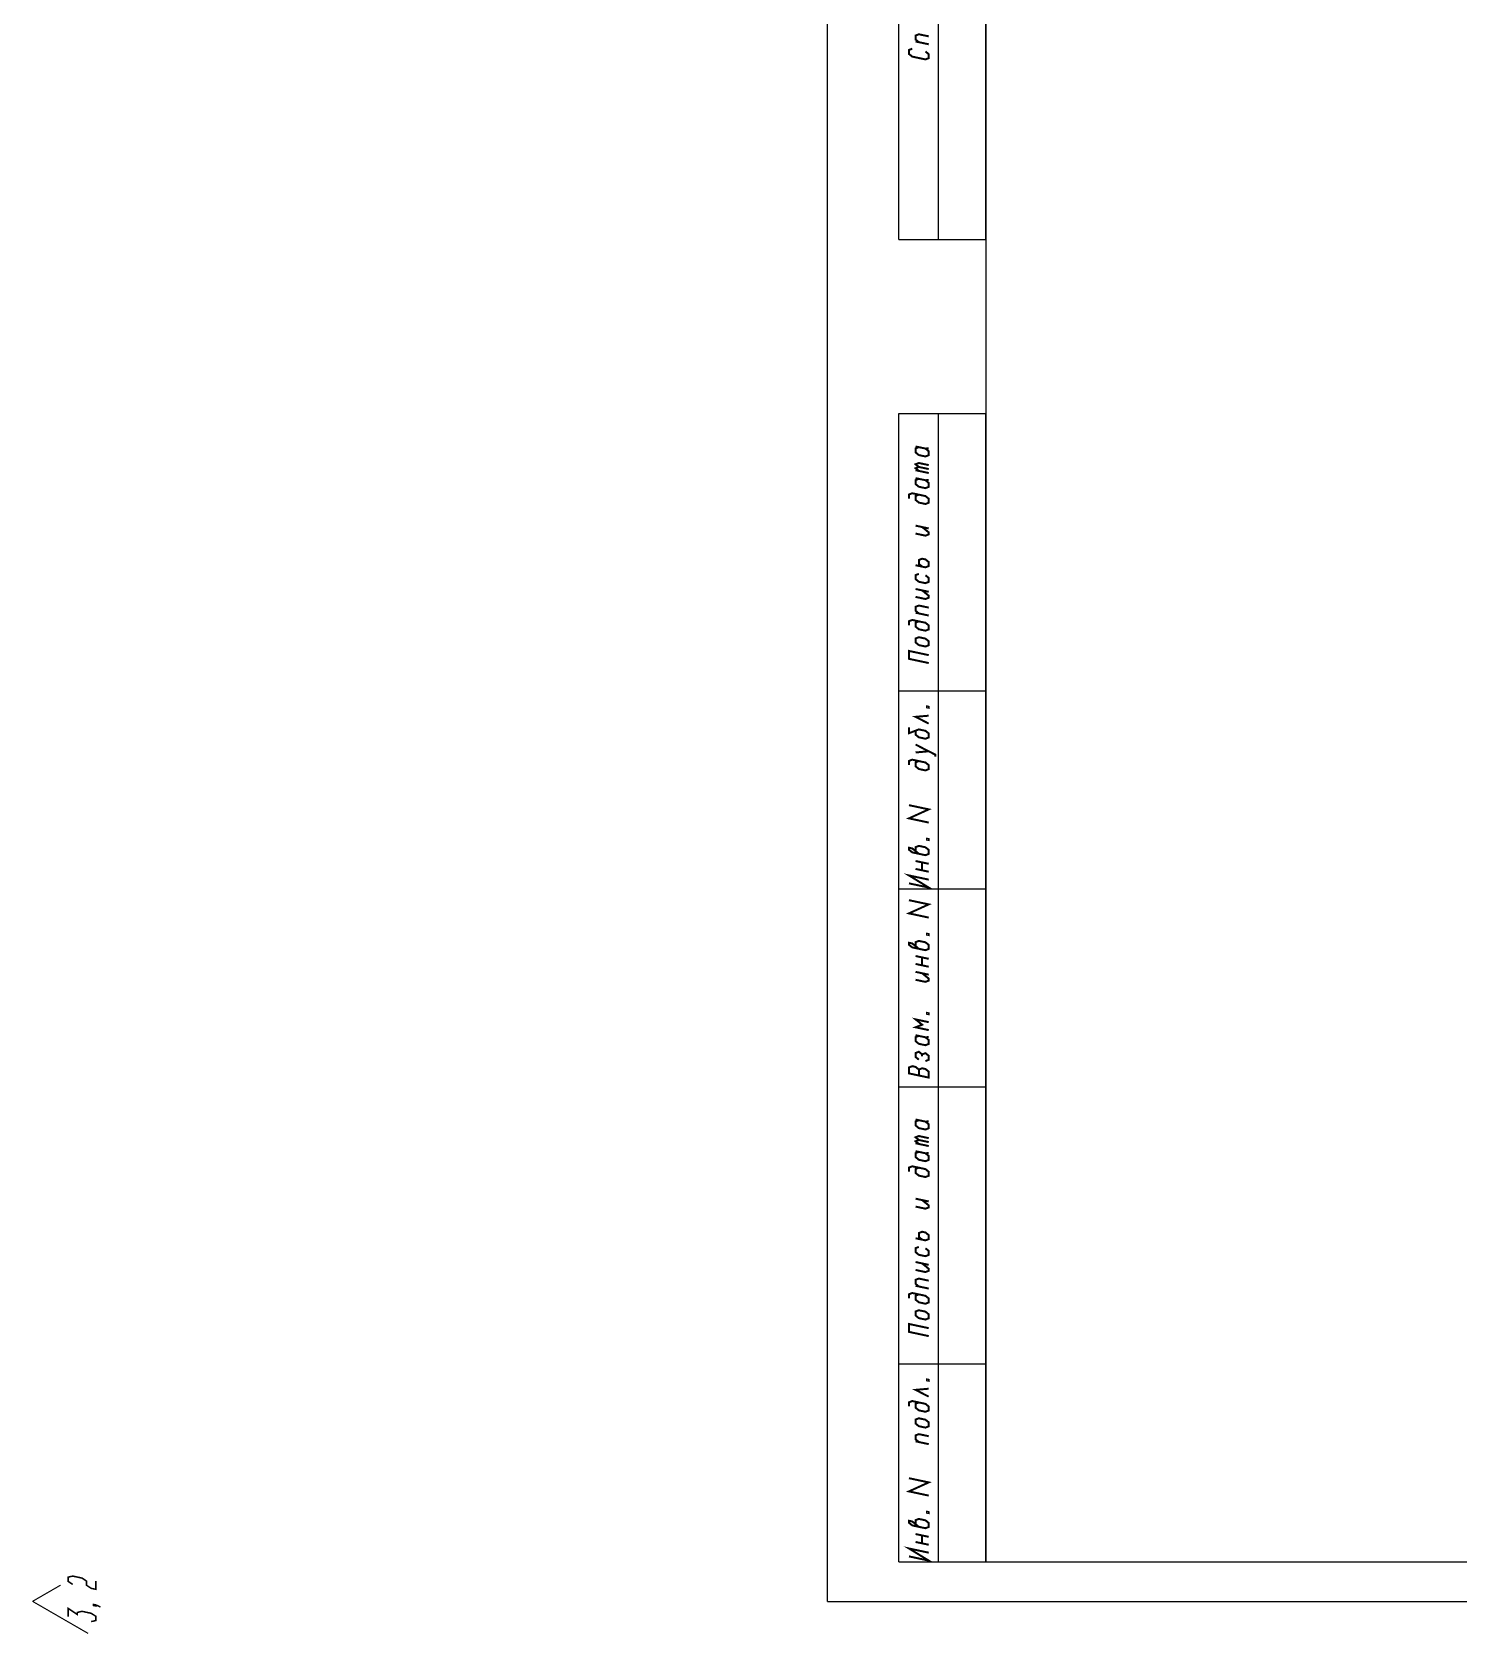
# Model space of a CAD drawing. Header units: millimetres. Extents: x -100 to 297, y -4 to 420.
# Drawn here: x -100.5 to 79.7, y -4.1 to 198.2 of the extents above; entities that cross this region are included whole.
import ezdxf

# ---------------------------------------------------------------- set-up
doc = ezdxf.new("R2010")
doc.units = ezdxf.units.MM
doc.header["$LTSCALE"] = 27.377778
doc.layers.get('0').update_dxf_attribs({"linetype": 'CONTINUOUS'})
doc.layers.add('ALL_SURF_FIN', color=7, linetype='CONTINUOUS')

# ---------------------------------------------------------------- blocks, each defined once
blk = doc.blocks.new('SF0_BL4', base_point=(-96.1, -0.43))
at = {"layer": 'ALL_SURF_FIN', "color": 2, "linetype": 'CONTINUOUS'}
for points, const_width in [([(-100.39, 0), (-96.86, 2.04)], 0.146), ([(-95.32, 2.14), (-95.9, 2.52), (-95.9, 3.05), (-95.32, 3.19), (-94.15, 2.94), (-93.57, 2.55), (-93.57, 2.03), (-92.99, 1.64), (-92.4, 1.52), (-92.4, 2.57)], 0.194), ([(-100.39, 0), (-93.38, -4.05)], 0.146), ([(-95.9, -1.94), (-95.9, -0.89), (-94.74, -1.66), (-94.74, -1.4), (-94.15, -1.26), (-92.99, -1.51), (-92.4, -1.89), (-92.4, -2.42), (-92.99, -2.56)], 0.194), ([(-92.4, -0.45), (-92.4, -0.58), (-92.7, -0.52), (-92.7, -0.39), (-92.4, -0.45), (-91.82, -0.71)], 0.194)]:
    blk.add_lwpolyline(points, dxfattribs=dict(at, const_width=const_width))

msp = doc.modelspace()

# ---------------------------------------------------------------- linework, layer by layer
at = {"color": 7, "linetype": 'CONTINUOUS'}
for p, q in [((0, 0), (0, 420)), ((20, 415), (20, 5)), ((9, 172), (9, 292)), ((14, 172), (14, 292)), ((20, 172), (20, 292)), ((9, 172), (20, 172)), ((9, 5), (9, 150)), ((9, 150), (20, 150)), ((14, 5), (14, 150)), ((20, 5), (20, 150)), ((9, 115), (20, 115)), ((9, 90), (20, 90)), ((9, 65), (20, 65)), ((9, 30), (20, 30)), ((9, 5), (20, 5)), ((20, 5), (292, 5)), ((0, 0), (297, 0))]:
    msp.add_line(p, q, dxfattribs=at)
at = {"color": 2, "linetype": 'CONTINUOUS', "const_width": 0.25}
for points in [[(11.5279253, 196.9115343), (11.1112598, 197.2500955), (11.1112598, 197.7500911), (11.5279253, 197.9115256), (12.7779221, 197.6458355)], [(12.7779221, 196.645829), (11.1112598, 197.0000977)], [(10.6945942, 196.0886545), (10.2779286, 195.9272201), (10.2779286, 195.4272244), (10.6945942, 195.0886632), (12.3612565, 194.7343945), (12.7779221, 194.895829), (12.7779221, 195.3958398), (12.3612565, 195.734401)], [(11.1112598, 145.8542665), (12.3612565, 145.5885612), (12.7779221, 145.6250043)], [(11.5279253, 145.7657031), (11.1112598, 145.6042535), (11.1112598, 145.1042578), (11.5279253, 144.7656966), (12.3612565, 144.5885699), (12.7779221, 144.7500043), (12.7779221, 145.25), (12.3612565, 145.5885612)], [(11.5279253, 143.2656944), (11.1112598, 143.6042556), (11.5279253, 143.7656901), (12.7779221, 143.5)], [(11.5279253, 142.7656988), (11.1112598, 143.10426), (11.5279253, 143.2656944), (12.7779221, 143.0000043)], [(12.7779221, 142.4999935), (11.1112598, 142.8542622)], [(11.1112598, 141.8542556), (12.3612565, 141.5885655), (12.7779221, 141.6249935)], [(11.5279253, 141.7656923), (11.1112598, 141.6042578), (11.1112598, 141.1042622), (11.5279253, 140.765701), (12.3612565, 140.588559), (12.7779221, 140.7499935), (12.7779221, 141.2500043), (12.3612565, 141.5885655)], [(11.5279253, 139.7656944), (11.1112598, 139.60426), (11.1112598, 139.1042643), (11.5279253, 138.7657031), (12.3612565, 138.5885612), (12.7779221, 138.7499957), (12.7779221, 139.2500065), (12.3612565, 139.5885677), (10.6945942, 139.9428212), (10.2779286, 139.7813867), (10.2779286, 139.2813911)], [(11.1112598, 135.8542622), (12.7779221, 135.4999935)], [(11.1112598, 134.8542556), (12.3612565, 134.5885655), (12.7779221, 134.75), (12.7779221, 134.9999978), (11.9445909, 135.6771354)], [(11.1112598, 130.85426), (12.3612565, 130.5885699), (12.7779221, 130.7500043), (12.7779221, 131.25), (12.3612565, 131.5885612), (11.9445909, 131.6771246), (11.5279253, 131.5156901), (11.5279253, 131.0156944), (11.9445909, 130.6771332)], [(11.5279253, 129.7656901), (11.1112598, 129.6042556), (11.1112598, 129.10426), (11.5279253, 128.7656988), (12.3612565, 128.588572), (12.7779221, 128.7500065), (12.7779221, 129.2500022), (12.3612565, 129.5885634)], [(11.1112598, 127.8542556), (12.7779221, 127.5000022)], [(11.1112598, 126.8542643), (12.3612565, 126.5885666), (12.7779221, 126.7500011), (12.7779221, 126.9999989), (11.9445909, 127.6771289)], [(11.5279253, 124.7656955), (11.1112598, 125.1042643), (11.1112598, 125.60426), (11.5279253, 125.7656944), (12.7779221, 125.4999967)], [(11.5279253, 123.7656966), (11.1112598, 123.6042622), (11.1112598, 123.1042589), (11.5279253, 122.7656977), (12.3612565, 122.5885634), (12.7779221, 122.7499978), (12.7779221, 123.2500011), (12.3612565, 123.5885623), (10.6945942, 123.9428234), (10.2779286, 123.7813889), (10.2779286, 123.2813932)], [(12.7779221, 124.4999978), (11.1112598, 124.8542589)], [(12.3612565, 120.5885655), (12.7779221, 120.75), (12.7779221, 121.2500033), (12.3612565, 121.5885645), (11.5279253, 121.7656988), (11.1112598, 121.6042643), (11.1112598, 121.1042611), (11.5279253, 120.7656923), (12.3612565, 120.5885655)], [(12.7779221, 118.4999967), (10.2779286, 119.0313921), (10.2779286, 120.0313911), (12.7779221, 119.5000033)], [(12.7779221, 110.8541678), (11.1112598, 111.7084245), (12.7779221, 111.8541667)], [(12.7779221, 112.9791645), (12.7779221, 112.8541656), (12.5695931, 112.8984473), (12.5695931, 113.0234462), (12.7779221, 112.9791645)], [(11.1112598, 109.9584245), (11.1112598, 109.4584288), (11.5279253, 109.11986), (12.3612565, 108.9427333), (12.7779221, 109.1041678), (12.7779221, 109.6041634), (12.3612565, 109.9427322), (11.5279253, 110.1198589), (10.2779286, 109.6355556), (10.2779286, 110.3855566)], [(13.6112609, 106.6770378), (13.6112609, 106.9270356), (11.1112598, 108.2084245)], [(11.1112598, 107.2084256), (12.7779221, 107.3541678)], [(11.5279253, 106.1198633), (11.1112598, 105.9584288), (11.1112598, 105.4584256), (11.5279253, 105.1198644), (12.3612565, 104.94273), (12.7779221, 105.1041645), (12.7779221, 105.6041678), (12.3612565, 105.9427289), (10.6945942, 106.29699), (10.2779286, 106.1355556), (10.2779286, 105.6355599)], [(12.7779221, 98.3541699), (10.2779286, 98.8855577), (12.7779221, 100.0208322), (10.2779286, 100.5522276)], [(11.5279253, 94.4115278), (10.6945942, 95.0886578), (10.2779286, 95.1772211), (10.2779286, 94.9272233), (10.6945942, 94.5886621), (12.3612565, 94.234401), (12.7779221, 94.3958355), (12.7779221, 94.8958312), (12.3612565, 95.2344), (11.5279253, 95.4115267), (11.1112598, 95.2500922), (11.1112598, 94.7500966)], [(12.7779221, 96.2708344), (12.7779221, 96.1458355), (12.5695931, 96.1901172), (12.5695931, 96.3151161), (12.7779221, 96.2708344)], [(11.1112598, 93.5000922), (12.7779221, 93.1458312)], [(11.9445909, 92.3229666), (11.9445909, 93.3229655)], [(10.2779286, 90.6772222), (12.7779221, 90.1458344), (10.2779286, 91.6772211), (12.7779221, 91.1458333)], [(12.7779221, 92.1458322), (11.1112598, 92.5000933)], [(12.7779221, 86.3541678), (10.2779286, 86.8855556), (12.7779221, 88.0208301), (10.2779286, 88.5522255)], [(11.5279253, 82.4115256), (10.6945942, 83.0886632), (10.2779286, 83.1772266), (10.2779286, 82.9272211), (10.6945942, 82.5886599), (12.3612565, 82.2343989), (12.7779221, 82.3958333), (12.7779221, 82.8958366), (12.3612565, 83.2343978), (11.5279253, 83.4115321), (11.1112598, 83.2500977), (11.1112598, 82.7500944)], [(12.7779221, 84.2708322), (12.7779221, 84.1458333), (12.5695931, 84.190115), (12.5695931, 84.3151139), (12.7779221, 84.2708322)], [(11.1112598, 81.5000977), (12.7779221, 81.1458366)], [(11.9445909, 80.3229644), (11.9445909, 81.3229633)], [(12.7779221, 80.1458301), (11.1112598, 80.5000911)], [(11.1112598, 79.5000922), (12.7779221, 79.1458312)], [(11.1112598, 78.5000933), (12.3612565, 78.2343956), (12.7779221, 78.3958301), (12.7779221, 78.6458355), (11.9445909, 79.3229655)], [(12.7779221, 72.1458312), (11.1112598, 72.5000922), (11.9445909, 72.8229612), (11.1112598, 73.5000911), (12.7779221, 73.1458301)], [(12.7779221, 74.2708355), (12.7779221, 74.1458366), (12.5695931, 74.1901183), (12.5695931, 74.3151172), (12.7779221, 74.2708355)], [(11.1112598, 71.5000933), (12.3612565, 71.2343956), (12.7779221, 71.2708312)], [(11.5279253, 71.4115299), (11.1112598, 71.2500955), (11.1112598, 70.7500922), (11.5279253, 70.411531), (12.3612565, 70.2343967), (12.7779221, 70.3958312), (12.7779221, 70.8958344), (12.3612565, 71.2343956)], [(12.3612565, 68.2343989), (12.7779221, 68.3958333), (12.7779221, 68.8958366), (12.3612565, 69.2343978), (11.9445909, 69.0729633), (11.5279253, 69.4115321), (11.1112598, 69.2500977), (11.1112598, 68.7500944), (11.5279253, 68.4115256)], [(11.9445909, 68.8229655), (11.9445909, 69.0729633)], [(12.7779221, 66.1458301), (12.7779221, 66.8958312), (12.3612565, 67.2344), (11.9445909, 67.3229633), (11.5279253, 67.1615289), (11.1112598, 67.5000977), (10.6945942, 67.588661), (10.2779286, 67.4272266), (10.2779286, 66.6772255), (12.7779221, 66.1458301)], [(11.5279253, 66.4115278), (11.5279253, 67.1615289)], [(11.1112598, 60.85426), (12.3612565, 60.5885661), (12.7779221, 60.6250016)], [(11.5279253, 60.7656966), (11.1112598, 60.6042622), (11.1112598, 60.1042627), (11.5279253, 59.7656939), (12.3612565, 59.5885634), (12.7779221, 59.7500016), (12.7779221, 60.2500011), (12.3612565, 60.5885661)], [(11.5279253, 58.2656955), (11.1112598, 58.6042605), (11.5279253, 58.765695), (12.7779221, 58.5000011)], [(11.5279253, 57.7656961), (11.1112598, 58.1042611), (11.5279253, 58.2656955), (12.7779221, 58.0000016)], [(12.7779221, 57.4999984), (11.1112598, 57.8542594)], [(11.1112598, 56.8542605), (12.3612565, 56.5885666), (12.7779221, 56.6249984)], [(11.5279253, 56.7656972), (11.1112598, 56.6042627), (11.1112598, 56.1042594), (11.5279253, 55.7656944), (12.3612565, 55.5885639), (12.7779221, 55.7499984), (12.7779221, 56.2500016), (12.3612565, 56.5885666)], [(11.5279253, 54.7656955), (11.1112598, 54.6042611), (11.1112598, 54.1042616), (11.5279253, 53.7656966), (12.3612565, 53.5885661), (12.7779221, 53.7500005), (12.7779221, 54.25), (12.3612565, 54.588565), (10.6945942, 54.9428261), (10.2779286, 54.7813916), (10.2779286, 54.2813921)], [(11.1112598, 50.8542594), (12.7779221, 50.4999984)], [(11.1112598, 49.8542605), (12.3612565, 49.5885666), (12.7779221, 49.7500011), (12.7779221, 49.9999989), (11.9445909, 50.6771289)], [(11.1112598, 45.8542611), (12.3612565, 45.5885634), (12.7779221, 45.7500016), (12.7779221, 46.2500011), (12.3612565, 46.5885661), (11.9445909, 46.6771294), (11.5279253, 46.515695), (11.5279253, 46.0156955), (11.9445909, 45.6771305)], [(11.5279253, 44.765695), (11.1112598, 44.6042605), (11.1112598, 44.1042611), (11.5279253, 43.7656961), (12.3612565, 43.5885655), (12.7779221, 43.75), (12.7779221, 44.2499995), (12.3612565, 44.5885645)], [(11.1112598, 42.8542605), (12.7779221, 42.4999995)], [(11.1112598, 41.8542616), (12.3612565, 41.5885639), (12.7779221, 41.7499984), (12.7779221, 42), (11.9445909, 42.67713)], [(11.5279253, 39.7656966), (11.1112598, 40.1042616), (11.1112598, 40.6042611), (11.5279253, 40.7656955), (12.7779221, 40.5000016)], [(11.5279253, 38.7656939), (11.1112598, 38.6042594), (11.1112598, 38.10426), (11.5279253, 37.765695), (12.3612565, 37.5885645), (12.7779221, 37.7499989), (12.7779221, 38.2499984), (12.3612565, 38.5885634), (10.6945942, 38.9428244), (10.2779286, 38.78139), (10.2779286, 38.2813905)], [(12.7779221, 39.4999989), (11.1112598, 39.85426)], [(12.3612565, 35.5885666), (12.7779221, 35.7500011), (12.7779221, 36.2500005), (12.3612565, 36.5885655), (11.5279253, 36.7656961), (11.1112598, 36.6042616), (11.1112598, 36.1042622), (11.5279253, 35.7656972), (12.3612565, 35.5885666)], [(12.7779221, 33.5000016), (10.2779286, 34.0313932), (10.2779286, 35.0313921), (12.7779221, 34.5000005)], [(12.7779221, 25.8541669), (11.1112598, 26.7084275), (12.7779221, 26.8541659)], [(12.7779221, 27.9791675), (12.7779221, 27.8541667), (12.5695931, 27.8984484), (12.5695931, 28.0234492), (12.7779221, 27.9791675)], [(11.5279253, 25.1198619), (11.1112598, 24.9584275), (11.1112598, 24.458428), (11.5279253, 24.119863), (12.3612565, 23.9427325), (12.7779221, 24.1041669), (12.7779221, 24.6041664), (12.3612565, 24.9427314), (10.6945942, 25.2969925), (10.2779286, 25.135558), (10.2779286, 24.6355585)], [(12.3612565, 21.9427327), (12.7779221, 22.1041672), (12.7779221, 22.6041667), (12.3612565, 22.9427317), (11.5279253, 23.1198622), (11.1112598, 22.9584277), (11.1112598, 22.4584283), (11.5279253, 22.1198633), (12.3612565, 21.9427327)], [(11.5279253, 20.1198617), (11.1112598, 20.4584285), (11.1112598, 20.958428), (11.5279253, 21.1198625), (12.7779221, 20.8541667)], [(12.7779221, 19.8541659), (11.1112598, 20.2084269)], [(12.7779221, 13.3541663), (10.2779286, 13.8855579), (12.7779221, 15.0208333), (10.2779286, 15.5522249)], [(11.5279253, 9.4115289), (10.6945942, 10.0886598), (10.2779286, 10.1772251), (10.2779286, 9.9272244), (10.6945942, 9.5886594), (12.3612565, 9.2343983), (12.7779221, 9.3958337), (12.7779221, 9.8958332), (12.3612565, 10.2343982), (11.5279253, 10.4115287), (11.1112598, 10.2500943), (11.1112598, 9.7500939)], [(12.7779221, 11.2708336), (12.7779221, 11.1458337), (12.5695931, 11.1901164), (12.5695931, 11.3151162), (12.7779221, 11.2708336)], [(11.1112598, 8.5000943), (12.7779221, 8.1458332)], [(11.9445909, 7.3229639), (11.9445909, 8.3229637)], [(10.2779286, 5.6772247), (12.7779221, 5.1458331), (10.2779286, 6.6772246), (12.7779221, 6.1458335)], [(12.7779221, 7.1458333), (11.1112598, 7.5000944)]]:
    msp.add_lwpolyline(points, dxfattribs=at)

# ---------------------------------------------------------------- block references
at = {"layer": 'ALL_SURF_FIN', "color": 2, "linetype": 'CONTINUOUS'}
msp.add_blockref('SF0_BL4', (-96.1048078, -0.4287992), dxfattribs=at)

doc.saveas('drawing.dxf')
